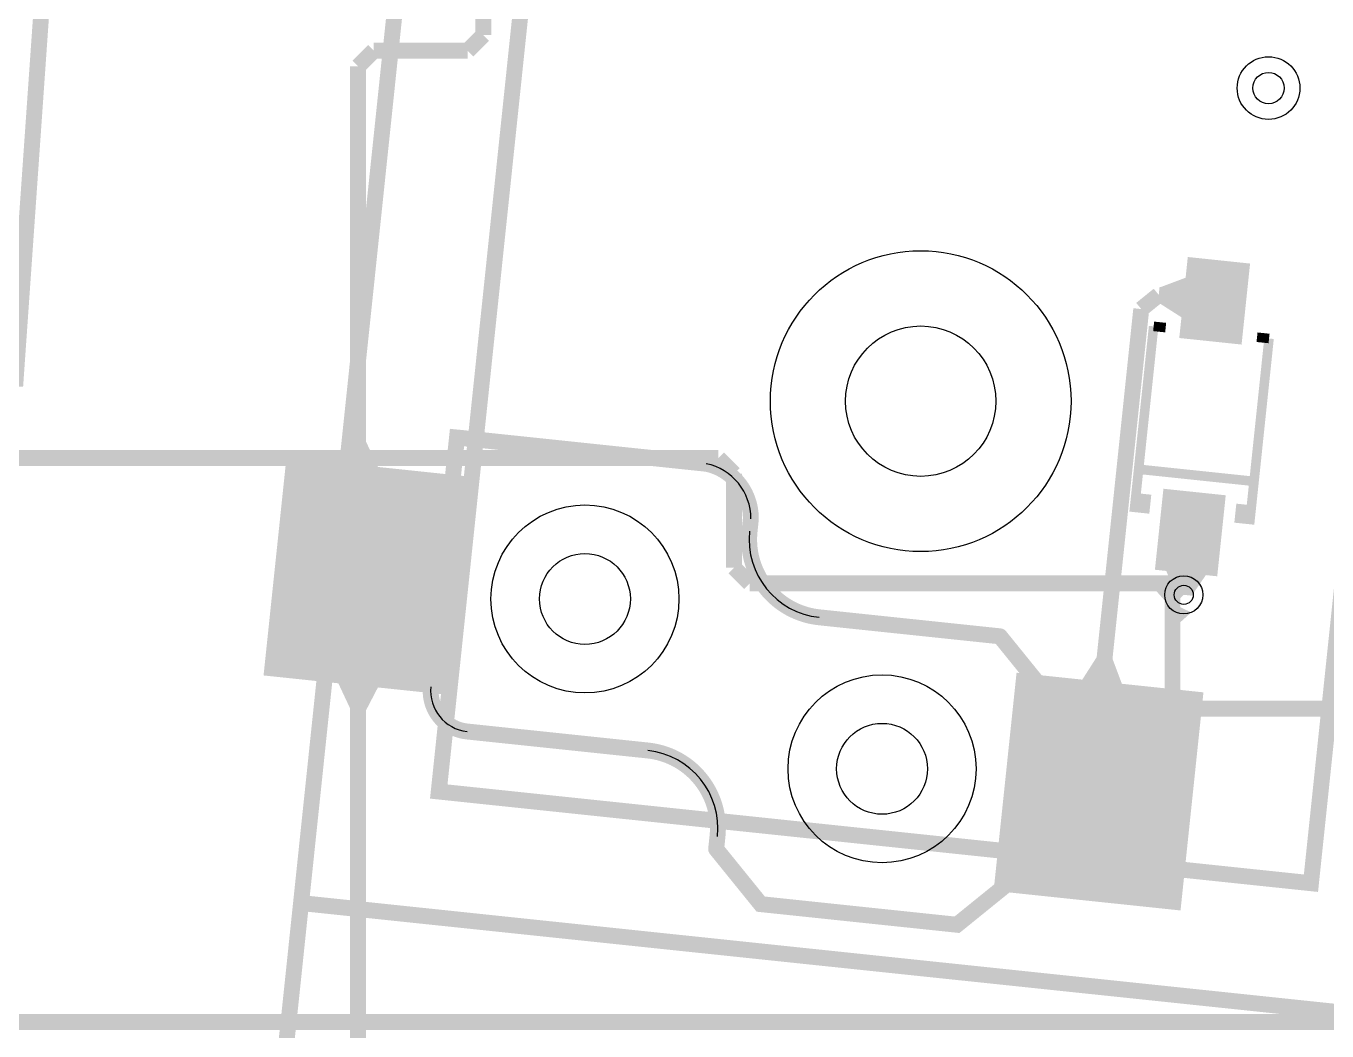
# Model space of a CAD drawing. Header units: millimetres. Extents: x -992 to -826, y 770 to 901.
# Drawn here: x -872.63 to -851.87, y 841.37 to 857.41 of the extents above; entities that cross this region are included whole.
import ezdxf

# ---------------------------------------------------------------- set-up
doc = ezdxf.new("R2010")
doc.units = ezdxf.units.MM
for name, color, linetype, true_color in [('BottomLayer', 7, 'Continuous', 0x0000ff), ('BottomPasteMaskLayer', 7, 'Continuous', 0x800000), ('BottomSilkLayer', 7, 'Continuous', 0x66cc33), ('BottomSolderMaskLayer', 7, 'Continuous', 0xaa00ff), ('Document', 7, 'Continuous', 0xffffff), ('Hole', 7, 'Continuous', 0x222222), ('Multi-Layer', 7, 'Continuous', 0xc0c0c0), ('TopLayer', 7, 'Continuous', 0xff0000), ('TopSilkLayer', 7, 'Continuous', 0xffcc00)]:
    doc.layers.add(name, color=color, linetype=linetype, true_color=true_color)

msp = doc.modelspace()

# ---------------------------------------------------------------- hatches: boundary and pattern name
at = {"layer": 'BottomLayer'}
for points in [[(-853.2288290576582, 852.3290068580138), (-853.0929387858777, 853.621869443739), (-854.0874523749048, 853.7264160528323), (-854.2233426466854, 852.4335280670563)], [(-854.1222174244349, 853.3956311912625), (-854.1885902971807, 852.7641071882146), (-854.5475920751842, 852.993390906782), (-854.521043942088, 853.2459994919991)], [(-867.0159639319279, 850.3754940309882), (-867.6474853949709, 850.441869443739), (-867.4587249174499, 850.8051308102617), (-867.2047244094489, 850.7784328168658)], [(-868.8413766827534, 847.048056896114), (-865.8578105156212, 846.7344932689867), (-865.4919735839472, 850.2153162306327), (-868.4755397510796, 850.5289052578107)], [(-853.6175768351537, 848.6303784607571), (-853.4816865633733, 849.9232410464822), (-854.4762001524005, 850.0277876555755), (-854.6120904241809, 848.7348996697995)], [(-854.4306045212091, 848.7158267716537), (-853.7990830581662, 848.649453898908), (-854.0251130302262, 848.3213690627383), (-854.2777216154433, 848.3479171958345)], [(-853.9029845059691, 848.5111557023115), (-854.3576860553721, 848.5588950977904), (-854.2343611887225, 848.7604800609603), (-853.9817500635003, 848.7339573279148)], [(-855.1396189992381, 846.9149682499367), (-855.7711430022861, 846.9813385826774), (-855.5418618237238, 847.340342900686), (-855.2892506985015, 847.3137922275846)], [(-867.6474853949709, 846.9225806451615), (-867.0159613919229, 846.8562077724157), (-867.2047244094489, 846.492946405893), (-867.4587249174499, 846.5196418592839)], [(-857.1868173736349, 843.6108458216918), (-854.2032512065025, 843.2972567945137), (-853.8373888747778, 846.7781051562105), (-856.8209550419101, 847.0916687833377)]]:
    msp.add_hatch(color=256, dxfattribs=at).paths.add_polyline_path(points)
at = {"layer": 'BottomPasteMaskLayer'}
for points in [[(-853.2288290576582, 852.3290068580138), (-853.0929387858777, 853.621869443739), (-854.0874523749048, 853.7264160528323), (-854.2233426466854, 852.4335280670563)], [(-868.8413766827534, 847.048056896114), (-865.8578105156212, 846.7344932689867), (-865.4919735839472, 850.2153162306327), (-868.4755397510796, 850.5289052578107)], [(-853.6175768351537, 848.6303784607571), (-853.4816865633733, 849.9232410464822), (-854.4762001524005, 850.0277876555755), (-854.6120904241809, 848.7348996697995)], [(-857.1868173736349, 843.6108458216918), (-854.2032512065025, 843.2972567945137), (-853.8373888747778, 846.7781051562105), (-856.8209550419101, 847.0916687833377)]]:
    msp.add_hatch(color=256, dxfattribs=at).paths.add_polyline_path(points)
at = {"layer": 'BottomSilkLayer'}
for points in [[(-854.9879832359666, 849.9659766319535), (-854.6697459994921, 849.9325273050548), (-854.7016078232157, 849.6293980187962), (-855.0198450596902, 849.6628448056897)], [(-852.9941402082804, 849.7564135128272), (-853.3123774447549, 849.7898628397259), (-853.3442367284736, 849.4867310134622), (-853.0260020320042, 849.4532842265686)]]:
    msp.add_hatch(color=256, dxfattribs=at).paths.add_polyline_path(points)
at = {"layer": 'BottomSolderMaskLayer'}
for points in [[(-853.2288290576582, 852.3290068580138), (-853.0929387858777, 853.621869443739), (-854.0874523749048, 853.7264160528323), (-854.2233426466854, 852.4335280670563)], [(-868.8413766827534, 847.048056896114), (-865.8578105156212, 846.7344932689867), (-865.4919735839472, 850.2153162306327), (-868.4755397510796, 850.5289052578107)], [(-853.6175768351537, 848.6303784607571), (-853.4816865633733, 849.9232410464822), (-854.4762001524005, 850.0277876555755), (-854.6120904241809, 848.7348996697995)], [(-857.1868173736349, 843.6108458216918), (-854.2032512065025, 843.2972567945137), (-853.8373888747778, 846.7781051562105), (-856.8209550419101, 847.0916687833377)]]:
    msp.add_hatch(color=256, dxfattribs=at).paths.add_polyline_path(points)
at = {"layer": 'Document'}
for points in [[(-853.5469494538991, 853.1678892557786), (-853.7379197358396, 853.1879603759209), (-853.8181991363983, 852.4241706883415), (-853.6272263144527, 852.4040995681993)], [(-854.0544551689104, 852.9316814833631), (-854.0745262890526, 852.7407112014225), (-853.3107366014733, 852.6604318008638), (-853.2906654813311, 852.8514046228094)], [(-866.044282448565, 846.8545542291085), (-865.6394437388876, 850.7063373126748), (-861.7876606553214, 850.3014986029974), (-861.771060898981, 850.3008463857076), (-861.754518024416, 850.3023664511935), (-861.7383150847915, 850.3060327907136), (-861.7227293168914, 850.3117826721837), (-861.7080273975206, 850.3195177135391), (-861.6944608805911, 850.3291055660803), (-861.6822618929643, 850.3403821789954), (-861.6716391626968, 850.3531546063144), (-861.6627744476453, 850.3672043082688), (-861.6558194255392, 850.3822908905677), (-861.6508930987327, 850.3981562176097), (-861.6480797580417, 850.4145288292556), (-861.6474275405046, 850.4311285855863), (-861.648947605744, 850.447671460174), (-861.6526139450227, 850.4638743998531), (-861.6583638262604, 850.4794601678389), (-861.6660988673967, 850.4941620873249), (-861.675686719736, 850.5077286043974), (-861.6869633324692, 850.5199275921922), (-861.6997357596299, 850.5305503226499), (-861.7137854614523, 850.5394150379108), (-861.7288720436474, 850.5463700602418), (-861.7447373706159, 850.5512963872847), (-861.76110998222, 850.5541097282196), (-865.7391973583948, 850.9722225044452), (-865.7557971470073, 850.9728748485267), (-865.7723400680336, 850.9713548818485), (-865.788543061591, 850.9676886120056), (-865.8041288841721, 850.9619387712031), (-865.8188308524564, 850.9542037428677), (-865.8323974064317, 850.9446158782454), (-865.8445964137458, 850.9333392317876), (-865.8552191416379, 850.9205667540753), (-865.8640838284889, 850.9065169903115), (-865.8710387938785, 850.8914303408753), (-865.8759650339327, 850.8755649479174), (-865.8787782575566, 850.8591922783847), (-866.2968910337822, 846.8811049022099), (-866.2975129849785, 846.8645237465912), (-866.2959678968483, 846.8480030248268), (-866.292282143894, 846.8318247440126), (-866.286518641556, 846.8162650658107), (-866.2787757722524, 846.8015895923978), (-866.2691857060006, 846.7880488326617), (-866.2579121442885, 846.7758739260393), (-866.2451475257055, 846.765272696989), (-866.2311097410354, 846.7564261074483), (-866.216038413882, 846.7494851678304), (-866.2001908103174, 846.744568359292), (-866.1838374473757, 846.7417596112712), (-866.1672574753541, 846.7411068688205), (-866.1507339127443, 846.7426212741893), (-866.1345488151346, 846.746276976627), (-866.1189784605497, 846.7520115736523), (-866.1042886334108, 846.7597271762584), (-866.0907300876224, 846.7692920798673), (-866.0785342662275, 846.7805430125153), (-866.067909350698, 846.7932879218887), (-866.0590367072967, 846.8073092536379), (-866.0520677911742, 846.8223676650089), (-866.047121561043, 846.8382061104008), (-866.044282448565, 846.8545542291085)], [(-861.8001701803405, 850.3032486664974), (-861.7607809385406, 850.2940252116316), (-861.7219340209491, 850.2827335561783), (-861.6837379409815, 850.2694052417936), (-861.6462993940295, 850.254077499254), (-861.6097229594229, 850.2367931444584), (-861.5741108083013, 850.2176004588276), (-861.5395624182137, 850.1965530544368), (-861.506174295242, 850.1737097242581), (-861.4740397044244, 850.14913427793), (-861.4432484092332, 850.1228953635149), (-861.4138864208326, 850.0950662757399), (-861.3860357578185, 850.0657247512581), (-861.3597742171119, 850.0349527515028), (-861.3351751566429, 850.0028362337389), (-861.3123072904367, 849.969464910954), (-861.2912344966701, 849.9349320012576), (-861.2720156392365, 849.8993339674892), (-861.2547044033187, 849.8627702477628), (-861.2393491454259, 849.825342977701), (-861.2259927583171, 849.7871567051329), (-861.2146725511866, 849.748318098055), (-861.2054201454449, 849.7089356466684), (-861.1982613863897, 849.6691193603269), (-861.1932162710106, 849.6289804602418), (-861.1902988921294, 849.5886310688004), (-861.1895173990349, 849.548183896368), (-861.1887695467703, 849.5321569961823), (-861.1860069773903, 849.5163522809684), (-861.1812737816635, 849.5010219949049), (-861.1746455016705, 849.4864108102539), (-861.1662279251474, 849.4727519223765), (-861.1561553971076, 849.4602633279214), (-861.1445886756876, 849.4491443455865), (-861.1317123664372, 849.4395724349798), (-861.1177319760051, 849.4317003643542), (-861.1028706322395, 849.4256537724169), (-861.0873655230561, 849.4215291631289), (-861.0714641109034, 849.4193923654954), (-861.0554201832495, 849.4192774829316), (-861.0394898021171, 849.42118634897), (-861.0239272173208, 849.425088497997), (-861.0089808086234, 849.4309216514858), (-860.9948891215818, 849.4385927119661), (-860.9818770603447, 849.4479792488639), (-860.9701522981702, 849.4589314525018), (-860.9599019629482, 849.4712745250692), (-860.9512896506277, 849.4848114704067), (-860.9444528142171, 849.4993262380751), (-860.9395005700251, 849.5145871715339), (-860.9365119561586, 849.5303507053931), (-860.9355346710695, 849.5463652527307), (-860.936270461444, 849.5930562096743), (-860.9391436767017, 849.6396644866415), (-860.9441482881125, 849.6860922877139), (-860.9512737947396, 849.7322421956562), (-860.960505245473, 849.7780173763238), (-860.9718232704012, 849.8233217818436), (-860.9852041214535, 849.8680603521481), (-861.0006197222303, 849.9121392144347), (-861.0180377269135, 849.9554658801342), (-861.0374215881368, 849.9979494389759), (-861.058730633671, 850.0395007497398), (-861.081920151765, 850.0800326272976), (-861.1069414849617, 850.1194600255485), (-861.1337421321941, 850.1577002158683), (-861.1622658589461, 850.1946729606943), (-861.1924528152454, 850.2303006818839), (-861.2242396612452, 850.2645086234935), (-861.2575597001266, 850.2972250086349), (-861.2923430180454, 850.3283811900817), (-861.3285166308287, 850.3579117943082), (-861.3660046371149, 850.3857548586595), (-861.4047283776126, 850.4118519613654), (-861.4446066001492, 850.436148344123), (-861.4855556301571, 850.4585930269943), (-861.5274895462449, 850.4791389153745), (-861.5703203604816, 850.4977428988084), (-861.6139582030178, 850.5143659414471), (-861.658311510655, 850.5289731639554), (-861.7032872189692, 850.5415339166965), (-861.7487909575821, 850.5520218440438), (-861.7652464436876, 850.5543108669432), (-861.7818599282715, 850.5544324349712), (-861.7983471500011, 850.5523844680653), (-861.8144260079358, 850.5482020075074), (-861.8298213883536, 850.5419566163588), (-861.8442698720219, 850.5337551549957), (-861.8575242413747, 850.5237379526984), (-861.8693577104732, 850.5120764065788), (-861.8795678053766, 850.498970048928), (-861.8879798285268, 850.4846431331633), (-861.8944498478727, 850.4693407967904), (-861.8988671595877, 850.4533248670323), (-861.9011561822418, 850.4368693808926), (-861.9012777500222, 850.4202558963068), (-861.8992297828706, 850.4037686746078), (-861.8950473220732, 850.3876898167354), (-861.8888019306952, 850.3722944364107), (-861.8806004691166, 850.3578459528646), (-861.8705832666219, 850.344591583661), (-861.858921720326, 850.3327581147363), (-861.845815362523, 850.3225480200283), (-861.8314884466331, 850.3141359970915), (-861.8161861101638, 850.3076659779736), (-861.8001701803398, 850.3032486664973)], [(-853.9412725425452, 849.1199263398528), (-854.1322453644908, 849.1399974599951), (-854.0519685039371, 849.9037871475745), (-853.8609956819914, 849.8837134874271)], [(-861.1888138176278, 849.5616992633986), (-861.2097282194566, 849.3626924053849), (-861.2103501706539, 849.3461112497656), (-861.2088050825245, 849.3295905280005), (-861.2051193295708, 849.3134122471855), (-861.1993558272333, 849.2978525689828), (-861.1916129579299, 849.283177095569), (-861.1820228916783, 849.269636335832), (-861.170749329966, 849.2574614292088), (-861.1579847113828, 849.2468602001578), (-861.1439469267123, 849.2380136106165), (-861.1288755995583, 849.2310726709982), (-861.1130279959932, 849.2261558624594), (-861.096674633051, 849.2233471144384), (-861.0800946610286, 849.2226943719878), (-861.0635710984182, 849.2242087773568), (-861.0473860008079, 849.2278644797948), (-861.0318156462225, 849.2335990768207), (-861.0171258190833, 849.2413146794274), (-861.0035672732945, 849.2508795830371), (-860.9913714518996, 849.262130515686), (-860.9807465363701, 849.2748754250601), (-860.9718738929691, 849.2888967568102), (-860.964904976847, 849.3039551681823), (-860.9599587467166, 849.319793613575), (-860.9571196342393, 849.3361417322836), (-860.9362026924055, 849.5351485902974), (-860.9355504748725, 849.5517483467856), (-860.937070540157, 849.5682912215271), (-860.9407368795208, 849.5844941613485), (-860.9464867608807, 849.6000799294569), (-860.9542218021726, 849.614781849039), (-860.9638096546952, 849.6283483661744), (-860.9750862676337, 849.6405473539937), (-860.9878586950144, 849.6511700844331), (-861.0019083970634, 849.6600347996298), (-861.0169949794835, 849.6669898218486), (-861.0328603066666, 849.6719161487314), (-861.0492329184659, 849.6747294894592), (-861.0658326749543, 849.6753817069921), (-861.0823755496958, 849.6738616417075), (-861.0985784895171, 849.6701953023438), (-861.1141642576256, 849.6644454209838), (-861.1288661772076, 849.6567103796921), (-861.142432694343, 849.6471225271695), (-861.1546316821623, 849.6358459142309), (-861.1652544126018, 849.6230734868502), (-861.1741191277983, 849.6090237848011), (-861.1810741500171, 849.5939372023811), (-861.1860004769, 849.578071875198), (-861.1888138176278, 849.5616992633986)], [(-860.9565811531625, 849.3364185928374), (-860.9606350710787, 849.2875922894032), (-860.9625554163891, 849.2386356306997), (-860.9623385338101, 849.1896418033389), (-860.9599848361669, 849.1407040646814), (-860.9554988036082, 849.0919155653255), (-860.9488889750783, 849.0433691718001), (-860.9401679320632, 848.9951572897974), (-860.9293522746431, 848.947371688283), (-860.9164625898942, 848.9001033248187), (-860.9015234127027, 848.8534421724288), (-860.8845631790638, 848.8074770483407), (-860.8656141719548, 848.7622954449263), (-860.8447124598868, 848.7179833631637), (-860.8218978282487, 848.6746251489392), (-860.7972137035795, 848.6323033324986), (-860.770707070906, 848.5910984713554), (-860.7424283843111, 848.5510889969527), (-860.712431470895, 848.5123510653737), (-860.6807734283194, 848.4749584123814), (-860.6475145161241, 848.4389822130671), (-860.6127180410263, 848.4044909463713), (-860.576450236419, 848.3715502647377), (-860.5387801362992, 848.3402228691473), (-860.4997794438652, 848.3105683897693), (-860.4595223950325, 848.2826432724588), (-860.4180856171301, 848.2565006713146), (-860.3755479830437, 848.2321903475026), (-860.3319904610846, 848.2097585745388), (-860.2874959608715, 848.1892480502084), (-860.2421491755152, 848.1706978152945), (-860.1960364204098, 848.1541431792641), (-860.1492454689353, 848.1396156530594), (-860.1018653853855, 848.1271428891182), (-860.0539863554385, 848.116748628738), (-860.0056995144923, 848.1084526568866), (-859.9570967741936, 848.1022707645417), (-859.9406934629958, 848.0994903740313), (-859.9247943590672, 848.094589590021), (-859.9096723151256, 848.0876525173911), (-859.8955868483614, 848.0787982068206), (-859.8827796867299, 848.068178611697), (-859.871470620533, 848.055975980366), (-859.8618537304849, 848.0423997284736), (-859.8540940569926, 848.027682845076), (-859.8483247678125, 848.0120778941949), (-859.8446448726899, 847.9958526804357), (-859.8431175242016, 847.9792856530547), (-859.8437689339626, 847.9626611273482), (-859.8465879227939, 847.9462644053705), (-859.8515261125754, 847.930376879719), (-859.8584987564867, 847.9152712044104), (-859.8673861933919, 847.9012066157245), (-859.8780359014053, 847.8884244833174), (-859.8902651153984, 847.8771441679514), (-859.9038639635266, 847.8675592569331), (-859.9185990689479, 847.8598342418605), (-859.934217554923, 847.8541016956992), (-859.9504513845638, 847.8504599976288), (-859.9670219607525, 847.8489716447066), (-859.9836449072899, 847.8496621793245), (-860.0372970250896, 847.8563675754274), (-860.0906445340395, 847.8651741281093), (-860.1436051797642, 847.8760682589013), (-860.1960973043774, 847.8890331705823), (-860.2480399723863, 847.9040488730767), (-860.2993530954836, 847.9210922142779), (-860.3499575560314, 847.9401369157447), (-860.3997753290504, 847.9611536132188), (-860.448729602523, 847.9841099019011), (-860.4967448958269, 848.0089703864146), (-860.5437471761151, 848.0356967353796), (-860.5896639724649, 848.0642477405153), (-860.6344244876178, 848.0945793801766), (-860.6779597071381, 848.1266448872303), (-860.7202025058245, 848.1603948211626), (-860.7610877512072, 848.1957771443098), (-860.8005524039733, 848.2327373020929), (-860.838535615164, 848.2712183071335), (-860.8749788199962, 848.3111608271197), (-860.9098258281601, 848.3525032762891), (-860.9430229104576, 848.3951819103843), (-860.9745188816444, 848.4391309249386), (-861.0042651793514, 848.4842825567365), (-861.0322159389602, 848.5305671882959), (-861.0583280643204, 848.5779134552074), (-861.0825612941978, 848.6262483561694), (-861.1048782643512, 848.675497365545), (-861.1252445651434, 848.72558454827), (-861.1436287945953, 848.7764326769352), (-861.1600026068043, 848.827963350859), (-861.1743407556486, 848.8800971169709), (-861.1866211337143, 848.9327535923169), (-861.1968248063808, 848.9858515879985), (-861.2049360410165, 849.0393092343551), (-861.2109423312354, 849.0930441071948), (-861.2148344161803, 849.1469733548817), (-861.2166062948024, 849.201013826081), (-861.2162552351133, 849.2550821979669), (-861.213781778398, 849.3090951046945), (-861.2091897383796, 849.3629692659387), (-861.2064022591544, 849.3793660556228), (-861.2014959572549, 849.395257970361), (-861.1945549791949, 849.4103724526856), (-861.185698367609, 849.4244502786395), (-861.1750780195887, 849.4372500036483), (-861.1628760815404, 849.4485521034638), (-861.1493018252472, 849.4581627391588), (-861.1345880587114, 849.4659170816003), (-861.1189871333336, 849.4716821383848), (-861.10276661591, 849.4753590347509), (-861.0862046996746, 849.4768847093508), (-861.0695854330897, 849.4762329957965), (-861.0531938482168, 849.4734150714321), (-861.0373110722159, 849.4684792656337), (-861.0222095058189, 849.4615102309278), (-861.008148151466, 849.4526274911402), (-860.995368171232, 849.4419833914793), (-860.9840887507283, 849.4297604857087), (-860.9745033399163, 849.4161684052228), (-860.9667763353042, 849.4014402637209), (-860.9610402604328, 849.3858286591447), (-860.9573934930033, 849.3696013414462), (-860.9558985776314, 849.3530366204886), (-860.9565811531623, 849.3364185928374)], [(-861.7151003302008, 844.1976885953774), (-861.003106426213, 843.3184480568963), (-860.9918274637326, 843.3062498331589), (-860.9790527085388, 843.2956282849328), (-860.9650007710378, 843.2867651754644), (-860.949912117659, 843.2798121763853), (-860.9340449558276, 843.2748882722029), (-860.9176708153417, 843.2720777241556), (-857.7849123698248, 842.9428117856237), (-857.7683119211453, 842.9421568079684), (-857.7517680110838, 842.9436743493907), (-857.7355637424553, 842.9473384414075), (-857.7199764060603, 842.9530863833174), (-857.705272735627, 842.9608198151483), (-857.6917043434088, 842.970406400813), (-856.757523495047, 843.7268884937771), (-856.7453257390052, 843.7381676407969), (-856.7347046565758, 843.7509424996209), (-856.7258419982616, 843.7649944638094), (-856.7188894239915, 843.78008307279), (-856.7139659078797, 843.7959501266768), (-856.7111557023115, 843.8123241046484), (-856.3818897637797, 846.9450825501652), (-856.3812344178232, 846.9616828544158), (-856.3827515582988, 846.9782266709135), (-856.3864152239902, 846.9944309028679), (-856.3921627224711, 847.0100182644389), (-856.3998957028939, 847.024722025635), (-856.4094818389638, 847.0382905765813), (-856.9879679959361, 847.7526593853189), (-856.9992469584164, 847.7648576090563), (-857.0120217136102, 847.7754791572823), (-857.0260736511112, 847.7843422667507), (-857.04116230449, 847.7912952658298), (-857.0570294663214, 847.7962191700123), (-857.0734036068073, 847.7990297180596), (-859.907802895606, 848.0969367538737), (-859.9243840512249, 848.0975587050705), (-859.9409047729896, 848.0960136169406), (-859.9570830538042, 848.0923278639866), (-859.9726427320065, 848.0865643616488), (-859.9873182054198, 848.0788214923454), (-860.0008589651562, 848.0692314260936), (-860.013033871779, 848.0579578643814), (-860.0236351008297, 848.0451932457983), (-860.0324816903707, 848.031155461128), (-860.0394226299887, 848.0160841339743), (-860.0443394385272, 848.0002365304096), (-860.0471481865482, 847.9838831674676), (-860.0478009289989, 847.9673031954457), (-860.04628652363, 847.9507796328355), (-860.0426308211921, 847.9345945352256), (-860.0368962241664, 847.9190241806405), (-860.0291806215602, 847.9043343535014), (-860.019615717951, 847.8907758077129), (-860.0083647853025, 847.878579986318), (-859.9956198759288, 847.8679550707884), (-859.9815985441792, 847.8590824273874), (-859.9665401328077, 847.852113511265), (-859.9507016874154, 847.847167281134), (-859.9343535687073, 847.8443281686565), (-857.1522682245366, 847.5519202438406), (-856.6399949199899, 846.9193167386336), (-856.9582651765304, 843.8911912623827), (-857.8106781813565, 843.2009194818392), (-860.8388036576074, 843.5191897383796), (-861.517678435357, 844.3575565151132), (-861.5289563966741, 844.3697570328264), (-861.5417303605757, 844.3803811040884), (-861.555781761002, 844.3892469480978), (-861.5708701746006, 844.3962028678084), (-861.5867374344361, 844.4011298455076), (-861.6031120472991, 844.4039435792427), (-861.6197138390285, 844.4045959252501), (-861.6362587483704, 844.4030757217091), (-861.6524636873444, 844.3994089797231), (-861.6680513849569, 844.3936584382632), (-861.682755131385, 844.385922490686), (-861.6963233414556, 844.376333501197), (-861.7085238593369, 844.3650555400617), (-861.7191479307893, 844.3522815763183), (-861.7280137750081, 844.3382301760241), (-861.7349696949434, 844.3231417625292), (-861.7398966728791, 844.307274502767), (-861.7427104068581, 844.2908998899461), (-861.7433627531129, 844.2742980982264), (-861.7418425498184, 844.2577531888617), (-861.7381758080741, 844.2415482498332), (-861.7324252668463, 844.225960552135), (-861.7246893194882, 844.2112568055916), (-861.7151003302014, 844.197688595378)], [(-865.578503937008, 846.2799364998732), (-865.6110562126396, 846.28439250455), (-865.6432644464506, 846.2908837526006), (-865.6750015194729, 846.2993846244655), (-865.7061421723082, 846.3098615690326), (-865.736563499501, 846.3222732360563), (-865.7661454346189, 846.3365706393574), (-865.7947712241296, 846.3526973501621), (-865.8223278882015, 846.3705897198125), (-865.8487066666112, 846.3901771309761), (-865.8738034479966, 846.4113822763557), (-865.8975191807621, 846.4341214638055), (-865.9197602640135, 846.4583049466456), (-865.9404389169812, 846.4838372778734), (-865.9594735254716, 846.5106176868712), (-865.9767889639808, 846.5385404771278), (-865.9923168921991, 846.5674954433983), (-866.0059960247352, 846.5973683066615), (-866.0177723729963, 846.6280411651542), (-866.0275994582701, 846.6593929597041), (-866.0354384951654, 846.6912999515246), (-866.0412585446904, 846.7236362105847), (-866.0450366363624, 846.7562741126281), (-866.0467578588662, 846.7890848428787), (-866.0464154189069, 846.8219389044442), (-866.0440106680214, 846.8547066294134), (-866.0433586160126, 846.8713063751385), (-866.0448788440149, 846.8878492176023), (-866.0485453405055, 846.9040521041798), (-866.0542953707119, 846.9196377989856), (-866.0620305500217, 846.9343396264571), (-866.0716185273709, 846.9479060342467), (-866.0828952498061, 846.9601048973526), (-866.0956677694777, 846.9707274898421), (-866.1097175450298, 846.9795920562102), (-866.1248041809042, 846.9865469212665), (-866.1406695405749, 846.9914730853401), (-866.1570421633354, 846.9942862603968), (-866.1736419090673, 846.9949383122307), (-866.1901847515151, 846.9934180840542), (-866.2063876380539, 846.9897515873928), (-866.2219733327993, 846.9840015570222), (-866.2366751601893, 846.9762663775574), (-866.2502415678778, 846.9666784000653), (-866.2624404308649, 846.9554016775015), (-866.2730630232197, 846.9426291577181), (-866.2819275894399, 846.9285793820725), (-866.2888824543372, 846.9134927461248), (-866.2938086182437, 846.8976273864023), (-866.2966217932437, 846.8812547625097), (-866.2998120823651, 846.8406992402628), (-866.3008753571996, 846.8000323277168), (-866.2998087030288, 846.7593655036674), (-866.2966150438348, 846.7188102466672), (-866.2913031342845, 846.6784777294345), (-866.2838875357313, 846.6384785140986), (-866.2743885762982, 846.5989222491196), (-866.2628322951525, 846.5599173687137), (-866.2492503711269, 846.5215707956054), (-866.233680035878, 846.4839876479241), (-866.2161639718255, 846.4472709510478), (-866.1967501951474, 846.4115213551831), (-866.1754919241557, 846.376836859456), (-866.152447433411, 846.3433125432705), (-866.1276798939755, 846.3110403056706), (-866.1012572002451, 846.280108613421), (-866.073251783833, 846.2506022584956), (-866.043740415015, 846.222602125641), (-866.0128039922818, 846.1961849706491), (-865.9805273205748, 846.17142320995), (-865.9469988788139, 846.1483847220985), (-865.9123105773525, 846.1271326617016), (-865.876557506027, 846.1077252862946), (-865.8398376734907, 846.0902157966418), (-865.8022517385456, 846.0746521908997), (-865.7639027342104, 846.06107713304), (-865.7248957852793, 846.0495278358978), (-865.6853378201472, 846.0400359591603), (-865.6453372776905, 846.0326275225796), (-865.6050038100077, 846.0273228346458), (-865.5883809423415, 846.0266358240896), (-865.5718109023697, 846.0281276311441), (-865.5555780494082, 846.0317726548311), (-865.5399609562885, 846.03750834271), (-865.525227628756, 846.0452362643435), (-865.5116309062089, 846.0548238004675), (-865.4994041227083, 846.0661064188773), (-865.4887571027199, 846.0788904979728), (-865.4798725603064, 846.0929566495096), (-865.4729029635611, 846.1080634835313), (-865.467967918095, 846.1239517508754), (-865.4651521144798, 846.1403487921621), (-865.4645038748672, 846.1569732169147), (-865.4660343237308, 846.1735397325178), (-865.4697171969583, 846.1897640401377), (-865.4754892925712, 846.2053677135893), (-865.4832515553372, 846.2200829774233), (-865.4928707766624, 846.2336573022335), (-865.5041818805903, 846.2458577383275), (-865.5169907566797, 846.2564749133886), (-865.5310775911436, 846.2653266255247), (-865.5462006390846, 846.2722609700446), (-865.5621003730929, 846.2771589463024), (-865.5785039370079, 846.2799364998731)], [(-862.6946888493778, 845.976631953264), (-865.5788265176532, 846.2797663195328), (-865.5954076732722, 846.2803882707295), (-865.6119283950369, 846.2788431825998), (-865.6281066758515, 846.2751574296457), (-865.6436663540537, 846.269393927308), (-865.658341827467, 846.2616510580044), (-865.6718825872035, 846.2520609917527), (-865.6840574938263, 846.2407874300405), (-865.6946587228769, 846.2280228114574), (-865.7035053124179, 846.2139850267872), (-865.710446252036, 846.1989136996335), (-865.7153630605745, 846.1830660960686), (-865.7181718085953, 846.1667127331267), (-865.718824551046, 846.1501327611048), (-865.7173101456772, 846.1336091984947), (-865.7136544432394, 846.1174241008848), (-865.7079198462137, 846.1018537462996), (-865.7002042436075, 846.0871639191605), (-865.6906393399981, 846.073605373372), (-865.6793884073497, 846.0614095519771), (-865.666643497976, 846.0507846364476), (-865.6526221662265, 846.0419119930466), (-865.6375637548549, 846.0349430769242), (-865.6217253094626, 846.0299968467932), (-865.6053771907546, 846.0271577343157), (-862.7212395224791, 845.7240208280418), (-862.7046397661387, 845.723368610752), (-862.6880968915737, 845.7248886762379), (-862.6718939519492, 845.7285550157582), (-862.6563081840491, 845.7343048972281), (-862.6416062646783, 845.7420399385835), (-862.6280397477487, 845.7516277911247), (-862.615840760122, 845.7629044040399), (-862.6052180298545, 845.7756768313589), (-862.5963533148031, 845.7897265333133), (-862.5893982926968, 845.8048131156121), (-862.5844719658903, 845.8206784426541), (-862.5816586251995, 845.8370510543001), (-862.5810064076622, 845.8536508106307), (-862.5825264729017, 845.8701936852184), (-862.5861928121803, 845.8863966248975), (-862.5919426934181, 845.9019823928834), (-862.5996777345545, 845.9166843123694), (-862.6092655868936, 845.9302508294418), (-862.6205421996269, 845.9424498172366), (-862.6333146267875, 845.9530725476943), (-862.6473643286099, 845.9619372629552), (-862.6624509108051, 845.9688922852862), (-862.6783162377736, 845.9738186123291), (-862.6946888493777, 845.976631953264)], [(-861.721490982982, 844.4899491998985), (-861.7174324515449, 844.5387779797494), (-861.7155077293972, 844.5877373186318), (-861.71572048058, 844.6367340139906), (-861.7180703000845, 844.6856747921561), (-861.7225527146236, 844.7344664859066), (-861.7291591911473, 844.7830162118285), (-861.7378771530869, 844.8312315471355), (-861.7486900042963, 844.8790207056118), (-861.7615771606465, 844.9262927123425), (-861.7765140892101, 844.9729575769007), (-861.7934723549644, 845.0189264646592), (-861.8124196749225, 845.0641118659029), (-861.8333199795893, 845.1084277624185), (-861.8561334816261, 845.1517897912452), (-861.8808167515925, 845.1941154052739), (-861.9073228006225, 845.2353240303901), (-861.9356011698746, 845.2753372188607), (-861.9655980265908, 845.3140787986724), (-861.9972562665744, 845.3514750185386), (-862.0305156228994, 845.3874546882979), (-862.0653127806385, 845.4219493144365), (-862.1015814973935, 845.4548932304772), (-862.1392527293995, 845.4862237219877), (-862.1782547629621, 845.5158811459677), (-862.218513350976, 845.5438090443897), (-862.2599518542676, 845.5699542516771), (-862.3024913874908, 845.5942669959132), (-862.3460509692992, 845.6167009935916), (-862.3905476765074, 845.6372135377238), (-862.4358968019501, 845.6557655791405), (-862.4820120157368, 845.6723218008275), (-862.5288055295957, 845.686850685158), (-862.5761882639933, 845.6993245738921), (-862.6240700177134, 845.7097197208288), (-862.6723596395702, 845.7180163370111), (-862.7209652019304, 845.7241986283974), (-862.7373619916153, 845.7269861076218), (-862.7532539063543, 845.7318924095205), (-862.7683683886798, 845.7388333875801), (-862.7824462146348, 845.7476899991657), (-862.7952459396445, 845.758310347186), (-862.8065480394608, 845.7705122852344), (-862.8161586751565, 845.7840865415278), (-862.8239130175987, 845.7988003080641), (-862.8296780743838, 845.8144012334424), (-862.8333549707502, 845.8306217508665), (-862.8348806453502, 845.8471836671025), (-862.8342289317959, 845.863802933688), (-862.8314110074314, 845.8801945185617), (-862.8264752016328, 845.8960772945632), (-862.8195061669264, 845.9111788609605), (-862.8106234271381, 845.9252402153139), (-862.7999793274765, 845.9380201955481), (-862.7877564217052, 845.9492996160518), (-862.7741643412185, 845.9588850268639), (-862.7594361997158, 845.9666120314757), (-862.7438245951387, 845.9723481063467), (-862.7275972774394, 845.9759948737753), (-862.711032556481, 845.9774897891466), (-862.6944145288292, 845.9768072136146), (-862.6407600081726, 845.9701013788057), (-862.5874101310425, 845.9612941989187), (-862.5344471628857, 845.9503992546147), (-862.4819527725361, 845.9374333458846), (-862.4300079062813, 845.9224164661445), (-862.3786926630431, 845.9053717714048), (-862.3280861708655, 845.8863255445648), (-862.2782664648992, 845.8653071548833), (-862.2293103670715, 845.8423490126925), (-862.1812933676272, 845.8174865194201), (-862.134289508722, 845.7907580130012), (-862.0883712702505, 845.7622047087609), (-862.0436094580817, 845.7318706358604), (-862.0000730948768, 845.6998025694039), (-861.957829313656, 845.6660499583119), (-861.9169432542798, 845.6306648490703), (-861.8774779630028, 845.5937018054755), (-861.8394942952574, 845.5552178244967), (-861.8030508218139, 845.515272248387), (-861.7682037384652, 845.473926673177), (-861.7350067793722, 845.4312448536944), (-861.7035111342062, 845.3872926052542), (-861.6737653692148, 845.3421377021712), (-861.6458153523321, 845.295849773252), (-861.6197041824508, 845.2485001944282), (-861.5954721229639, 845.2001619786938), (-861.5731565396782, 845.15090966352), (-861.5527918431967, 845.100819195918), (-861.5344094358569, 845.0499678153295), (-861.5180376633093, 844.9984339345227), (-861.5037017708074, 844.9462970186804), (-861.4914238642807, 844.893637462865), (-861.4812228762462, 844.8405364680486), (-861.4731145366154, 844.7870759159023), (-861.4671113484384, 844.7333382425336), (-861.4632225686241, 844.679406311371), (-861.4614541936664, 844.6253632853883), (-861.4618089503974, 844.571292498867), (-861.4642862917829, 844.5172773288957), (-861.4688823977649, 844.4634010668022), (-861.4716627882758, 844.446997755605), (-861.4765635722866, 844.4310986516772), (-861.483500644917, 844.4159766077362), (-861.4923549554876, 844.4018911409727), (-861.5029745506113, 844.3890839793418), (-861.5151771819421, 844.3777749131456), (-861.5287534338345, 844.3681580230981), (-861.5434703172317, 844.3603983496062), (-861.5590752681125, 844.3546290604264), (-861.5753004818712, 844.3509491653041), (-861.5918675092516, 844.3494218168161), (-861.6084920349577, 844.3500732265769), (-861.624888756935, 844.3528922154081), (-861.6407762825861, 844.3578304051894), (-861.6558819578943, 844.3648030491004), (-861.6699465465799, 844.3736904860051), (-861.6827286789869, 844.384340194018), (-861.6940089943527, 844.3965694080106), (-861.7035939053711, 844.4101682561381), (-861.7113189204439, 844.4249033615588), (-861.7170514666054, 844.4405218475332), (-861.7206931646764, 844.4567556771734), (-861.7221815175992, 844.4733262533616), (-861.721490982982, 844.4899491998985)]]:
    msp.add_hatch(color=256, dxfattribs=at).paths.add_polyline_path(points)
at = {"layer": 'TopLayer'}
for points in [[(-854.2313716027434, 848.6286385572773), (-854.4331978663959, 848.2183972567947), (-854.5862128524258, 848.3907035814073), (-854.4612522225045, 848.6447040894084)], [(-854.4448793497588, 848.2522758445518), (-854.0330988061977, 848.0536068072138), (-854.2047015494031, 847.8995046990095), (-854.4587020574043, 848.0220497840997)]]:
    msp.add_hatch(color=256, dxfattribs=at).paths.add_polyline_path(points)

# ---------------------------------------------------------------- linework, layer by layer
at = {"layer": 'BottomLayer', "const_width": 0.25400050800101603}
for points in [[(-865.3317246634494, 866.5176530353062), (-865.3317246634494, 857.2677165354332)], [(-865.3317246634494, 857.2677165354332), (-865.5817373634748, 857.0177038354078)], [(-867.0817373634748, 857.0177038354078), (-867.3317246634494, 856.7677165354332)], [(-865.5817373634748, 857.0177038354078), (-867.0817373634748, 857.0177038354078)], [(-867.3317246634494, 856.7675895351792), (-867.3317246634494, 848.5176530353062)], [(-854.8303022606046, 852.8954025908054), (-854.5511303022607, 853.1214630429263)], [(-854.5511811023623, 853.1214122428246), (-853.6581153162307, 853.0276860553722)], [(-855.6383032766066, 845.207772415545), (-854.8303276606554, 852.8953517907037)], [(-854.0469900939803, 849.3291846583695), (-854.1513843027687, 848.3345186690375)], [(-867.1667767335535, 848.6316992633987), (-867.3317246634494, 848.5177038354078)], [(-867.3317246634494, 848.5177038354078), (-867.1667767335535, 848.6316992633987)], [(-867.3317246634494, 848.5176530353062), (-867.3317246634494, 839.2677165354332)], [(-855.5120142240286, 845.1944373888749), (-855.6383032766066, 845.2077216154433)]]:
    msp.add_lwpolyline(points, dxfattribs=at)
at = {"layer": 'BottomSilkLayer'}
for points, const_width in [([(-854.9201930403862, 849.8821945643892), (-854.6324866649734, 852.6195834391671)], 0.15240030480060962), ([(-854.6324866649734, 852.6195834391671), (-854.4405130810262, 852.599390398781)], 0.15240030480060962), ([(-852.7901447802897, 852.4259334518671), (-852.9821437642877, 852.4461264922531)], 0.15240030480060962), ([(-853.0778765557532, 849.6885699771401), (-852.7901447802897, 852.4259334518671)], 0.15240030480060962), ([(-865.8628651257303, 849.8015240030481), (-865.7532131064263, 850.8448056896116), (-865.7532131064263, 850.8448056896116), (-861.7745999492, 850.4266192532386)], 0.25400050800101603), ([(-853.0795783591568, 850.1507239014479), (-854.8224282448566, 850.3339090678182)], 0.15240030480060962), ([(-861.0619507239015, 849.5487426974855), (-861.0828803657608, 849.3496824993651)], 0.25400050800101603), ([(-859.970916941834, 847.9756667513336), (-857.086791973584, 847.6725425450852)], 0.25400050800101603), ([(-856.5083058166117, 846.9581153162308), (-857.086791973584, 847.6725171450345), (-857.086791973584, 847.6725425450852)], 0.25400050800101603), ([(-866.1705867411736, 846.8678181356364), (-866.1340106680215, 847.2159258318518)], 0.25400050800101603), ([(-856.5083058166117, 846.9581153162308), (-856.5448818897639, 846.6100838201678)], 0.25400050800101603), ([(-862.7076962153925, 845.8504953009908), (-865.5917449834901, 846.1536195072392)], 0.25400050800101603), ([(-861.6163830327662, 844.2776225552452), (-861.5954787909577, 844.4765303530609)], 0.25400050800101603), ([(-856.8165608331217, 844.0245110490223), (-856.8374650749303, 843.8256032512066), (-857.7716281432564, 843.0691135382273), (-860.9043942087885, 843.398374396749), (-861.6163830327662, 844.2776225552452)], 0.25400050800101603)]:
    msp.add_lwpolyline(points, dxfattribs=dict(at, const_width=const_width))
for centre, radius, start, end in [((-861.9543892903921, 849.5539672209615), 0.8924307848615699, 359.591352160182, 78.33234764142145), ((-859.8402789440427, 849.218808990688), 1.2499872999746, 174.00230002252923, 264.00109664424576), ((-865.5241601519904, 846.7998885445229), 0.6499872999746, 173.99998958284976, 263.9999292158394), ((-862.8386235048479, 844.6071880624605), 1.2499872999746, 353.9999540102425, 83.99993836203919)]:
    msp.add_arc(centre, radius, start, end, dxfattribs=at)
at = {"layer": 'Document', "const_width": 0.25400050800101603}
for points in [[(-872.7975869951741, 851.7896621793245), (-871.5419608839219, 869.7458470916944), (-889.4981457962917, 871.0014478028958), (-890.753771907544, 853.0452628905259), (-872.7975869951741, 851.7896621793245)], [(-850.3413766827534, 841.5340106680214), (-848.4598679197359, 859.4354330708663), (-866.3612903225808, 861.3169672339346), (-868.2428244856491, 843.415519431039), (-850.3413766827534, 841.5340106680214)], [(-852.2229108458218, 823.6325882651767), (-850.3413766827534, 841.5340106680214), (-868.2428244856491, 843.415519431039), (-870.1243332486665, 825.5140970281942), (-852.2229108458218, 823.6325882651767)]]:
    msp.add_lwpolyline(points, close=True, dxfattribs=at)
at = {"layer": 'Document'}
for centre, radius in [((-852.7985775971553, 856.4224028448059), 0.24993649987299976), ((-858.3512827025655, 851.4254508509018), 1.1998983997967998), ((-863.710693421387, 848.2684785369572), 0.7249174498348998), ((-858.9679959359919, 845.5577851155704), 0.7249174498348998)]:
    msp.add_circle(centre, radius, dxfattribs=at)
at = {"layer": 'Hole'}
msp.add_circle((-854.1513843027687, 848.3345186690375), 0.15240030480060962, dxfattribs=at)
at = {"layer": 'Multi-Layer'}
for centre, radius in [((-852.7985775971553, 856.4224028448059), 0.5), ((-858.3512827025655, 851.4254508509018), 2.4000000000000004), ((-863.710693421387, 848.2684785369572), 1.5000000000000002), ((-854.1513843027687, 848.3345186690375), 0.30480060960121924), ((-858.9679959359919, 845.5577851155704), 1.5000000000000002)]:
    msp.add_circle(centre, radius, dxfattribs=at)
at = {"layer": 'TopLayer', "const_width": 0.25400050800101603}
for points in [[(-876.5817627635256, 850.5177038354078), (-861.581711963424, 850.5177038354078)], [(-861.581711963424, 850.5177038354078), (-861.3317246634494, 850.2676911353824)], [(-861.3317246634494, 850.2676911353824), (-861.3317246634494, 848.7676911353824)], [(-861.3317246634494, 848.7676911353824), (-861.081711963424, 848.5177038354078)], [(-861.081711963424, 848.5177038354078), (-854.3316992633986, 848.5177038354078)], [(-854.3316992633986, 848.5177038354078), (-854.3316992633986, 846.7676911353824)], [(-854.1514097028195, 848.3346456692915), (-854.3316992633986, 848.5177038354078)], [(-854.3316992633986, 848.5177038354078), (-854.1514097028195, 848.3346456692915)], [(-854.3316992633986, 846.7676911353824), (-854.081711963424, 846.5177038354078)], [(-854.081711963424, 846.5177038354078), (-848.0816865633732, 846.5177038354078)], [(-875.0817373634749, 841.517678435357), (-834.0816611633225, 841.517678435357)]]:
    msp.add_lwpolyline(points, dxfattribs=at)
at = {"layer": 'TopSilkLayer', "const_width": 0.25400050800101603}
msp.add_lwpolyline([(-866.0445770891542, 845.195580391161), (-852.1212598425197, 843.7321818643638), (-850.6578613157227, 857.6554991109983), (-864.5811785623572, 859.1188976377954), (-866.0445770891542, 845.195580391161)], close=True, dxfattribs=at)

doc.saveas('drawing.dxf')
